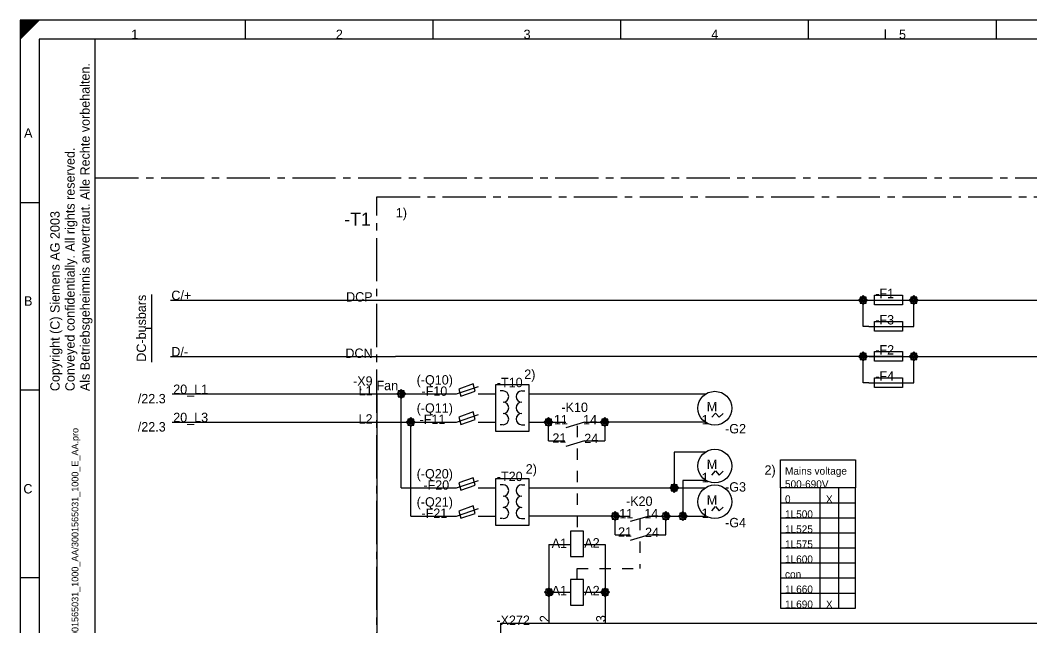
# Model space of a CAD drawing. Extents: x 0 to 420, y 0 to 297.
# Drawn here: x 0 to 269.4, y 135.2 to 297 of the extents above; entities that cross this region are included whole.
import ezdxf
from ezdxf.enums import TextEntityAlignment as Align

# ---------------------------------------------------------------- set-up
doc = ezdxf.new("R2010")
doc.units = 0
doc.header["$MEASUREMENT"] = 0
for name, pattern in [('LTY1', [0]), ('LTY4', [6, 3, -3]), ('LTY6', [17.5, 11.5, -2, 2, -2])]:
    doc.linetypes.add(name, pattern=pattern)
for name, color, linetype in [('GRAFIK', 7, 'LTY1'), ('PEN1', 7, 'LTY1'), ('PEN2', 7, 'LTY1'), ('PEN4', 7, 'LTY1'), ('PEN5', 7, 'LTY1'), ('PEN6', 7, 'LTY1'), ('SF', 7, 'LTY1'), ('SYMBOL', 7, 'LTY1')]:
    doc.layers.add(name, color=color, linetype=linetype)
doc.styles.add('NORMSCHRIFT', font='normwin')

# ---------------------------------------------------------------- blocks, each defined once
blk = doc.blocks.new('CD_FORM_AUD3')
at = {"layer": 'PEN1', "linetype": 'LTY1'}
for p, q in [((0, 297), (0, 0)), ((420, 297), (0, 297)), ((0, 297), (0, 292)), ((0, 292), (5, 297)), ((5, 297), (0, 297)), ((0, 297), (5, 297)), ((0, 296.95), (4.95, 296.95)), ((0, 296.9), (4.9, 296.9)), ((0, 296.85), (4.85, 296.85)), ((0, 296.8), (4.8, 296.8)), ((0, 296.75), (4.75, 296.75)), ((0, 296.7), (4.7, 296.7)), ((0, 296.65), (4.65, 296.65)), ((0, 296.6), (4.6, 296.6)), ((0, 296.55), (4.55, 296.55)), ((0, 296.5), (4.5, 296.5)), ((0, 296.45), (4.45, 296.45)), ((0, 296.4), (4.4, 296.4)), ((0, 296.35), (4.35, 296.35)), ((0, 296.3), (4.3, 296.3)), ((0, 296.25), (4.25, 296.25)), ((0, 296.2), (4.2, 296.2)), ((0, 296.15), (4.15, 296.15)), ((0, 296.1), (4.1, 296.1)), ((0, 296.05), (4.05, 296.05)), ((0, 296), (4, 296)), ((0, 295.95), (3.95, 295.95)), ((0, 295.9), (3.9, 295.9)), ((0, 295.85), (3.85, 295.85)), ((0, 295.8), (3.8, 295.8)), ((0, 295.75), (3.75, 295.75)), ((0, 295.7), (3.7, 295.7)), ((0, 295.65), (3.65, 295.65)), ((0, 295.6), (3.6, 295.6)), ((0, 295.55), (3.55, 295.55)), ((0, 295.5), (3.5, 295.5)), ((0, 295.45), (3.45, 295.45)), ((0, 295.4), (3.4, 295.4)), ((0, 295.35), (3.35, 295.35)), ((0, 295.3), (3.3, 295.3)), ((0, 295.25), (3.25, 295.25)), ((0, 295.2), (3.2, 295.2)), ((0, 295.15), (3.15, 295.15)), ((0, 295.1), (3.1, 295.1)), ((0, 295.05), (3.05, 295.05)), ((0, 295), (3, 295)), ((0, 294.95), (2.95, 294.95)), ((0, 294.9), (2.9, 294.9)), ((0, 294.85), (2.85, 294.85)), ((0, 294.8), (2.8, 294.8)), ((0, 294.75), (2.75, 294.75)), ((0, 294.7), (2.7, 294.7)), ((0, 294.65), (2.65, 294.65)), ((0, 294.6), (2.6, 294.6)), ((0, 294.55), (2.55, 294.55)), ((0, 294.5), (2.5, 294.5)), ((0, 294.45), (2.45, 294.45)), ((0, 294.4), (2.4, 294.4)), ((0, 294.35), (2.35, 294.35)), ((0, 294.3), (2.3, 294.3)), ((0, 294.25), (2.25, 294.25)), ((0, 294.2), (2.2, 294.2)), ((0, 294.15), (2.15, 294.15)), ((0, 294.1), (2.1, 294.1)), ((0, 294.05), (2.05, 294.05)), ((0, 294), (2, 294)), ((0, 293.95), (1.95, 293.95)), ((0, 293.9), (1.9, 293.9)), ((0, 293.85), (1.85, 293.85)), ((0, 293.8), (1.8, 293.8)), ((0, 293.75), (1.75, 293.75)), ((0, 293.7), (1.7, 293.7)), ((230.5, 292), (230.5, 294.5)), ((0, 293.65), (1.65, 293.65)), ((0, 293.6), (1.6, 293.6)), ((0, 293.55), (1.55, 293.55)), ((0, 293.5), (1.5, 293.5)), ((0, 293.45), (1.45, 293.45)), ((0, 293.4), (1.4, 293.4)), ((0, 293.35), (1.35, 293.35)), ((0, 293.3), (1.3, 293.3)), ((0, 293.25), (1.25, 293.25)), ((0, 293.2), (1.2, 293.2)), ((0, 293.15), (1.15, 293.15)), ((0, 293.1), (1.1, 293.1)), ((0, 293.05), (1.05, 293.05)), ((0, 293), (1, 293)), ((0, 292.95), (0.95, 292.95)), ((0, 292.9), (0.9, 292.9)), ((0, 292.85), (0.85, 292.85)), ((0, 292.8), (0.8, 292.8)), ((0, 292.75), (0.75, 292.75)), ((0, 292.7), (0.7, 292.7)), ((0, 292.65), (0.65, 292.65)), ((0, 292.6), (0.6, 292.6)), ((0, 292.55), (0.55, 292.55)), ((0, 292.5), (0.5, 292.5)), ((0, 292.45), (0.45, 292.45)), ((0, 292.4), (0.4, 292.4)), ((0, 292.35), (0.35, 292.35)), ((0, 292.3), (0.3, 292.3)), ((0, 292.25), (0.25, 292.25)), ((0, 292.2), (0.2, 292.2)), ((0, 292.15), (0.15, 292.15)), ((0, 292.1), (0.1, 292.1)), ((0, 292.05), (0.05, 292.05))]:
    blk.add_line(p, q, dxfattribs=at)
at = {"layer": 'PEN5', "linetype": 'LTY1'}
for p, q in [((415, 292), (5, 292)), ((5, 292), (5, 5)), ((20, 21.9), (20, 292))]:
    blk.add_line(p, q, dxfattribs=at)
at = {"layer": 'PEN6', "linetype": 'LTY1'}
for p, q in [((60, 292), (60, 297)), ((110, 292), (110, 297)), ((160, 292), (160, 297)), ((210, 292), (210, 297)), ((260, 292), (260, 297)), ((5, 248.4), (0, 248.4)), ((5, 198.5), (0, 198.5)), ((5, 148.5), (0, 148.5))]:
    blk.add_line(p, q, dxfattribs=at)
at = {"layer": 'PEN2', "style": 'NORMSCHRIFT'}
for s, p in [('1', (30.5, 292)), ('2', (85, 292)), ('3', (135, 292)), ('4', (185, 292)), ('5', (235, 292))]:
    blk.add_text(s, height=2.5, dxfattribs=at).set_placement(p, align=Align.CENTER)
for s, p in [('Als Betriebsgeheimnis anvertraut. Alle Rechte vorbehalten.', (18.5, 198.25)), ('Conveyed confidentially. All rights reserved.', (14.5, 198.25))]:
    blk.add_text(s, height=2.5, rotation=90, dxfattribs=at).set_placement(p)
for s, p in [('A', (3.25, 265.75)), ('B', (3.25, 221)), ('C', (3.25, 171))]:
    blk.add_text(s, height=2.5, dxfattribs=at).set_placement(p, align=Align.RIGHT)
at = {"layer": 'PEN2', "style": 'NORMSCHRIFT', "flags": 8}
blk.add_attdef('CODE_178', (10.5, 198.25), '', height=2.5, rotation=90, dxfattribs=at)
for tag, p in [('CODE_520', (6.5, 17.25)), ('CODE_521', (21.25, 17.25)), ('CODE_522', (44.25, 17.25)), ('CODE_523', (57.5, 17.25)), ('CODE_170', (77.5, 17.25)), ('CODE_67', (106.75, 17.25)), ('CODE_66', (231.25, 17.25)), ('CODE_505', (299.25, 17.2)), ('CODE_1003', (370, 17.25)), ('CODE_1003', (398.15, 17.2)), ('CODE_524', (6.5, 13)), ('CODE_525', (21.25, 13)), ('CODE_526', (44.25, 13)), ('CODE_527', (57.5, 13)), ('CODE_171', (77.5, 13)), ('CODE_175', (106.75, 13)), ('CODE_65', (231.25, 13)), ('CODE_506', (299.25, 13.2)), ('CODE_1003', (369.95, 13)), ('CODE_528', (6.5, 9)), ('CODE_529', (21.25, 9)), ('CODE_530', (44.25, 9)), ('CODE_531', (57.5, 9)), ('CODE_172', (77.5, 9)), ('CODE_176', (106.75, 9)), ('CODE_166', (231.25, 9)), ('CODE_532', (297.75, 8.5)), ('CODE_534', (307.75, 8.5)), ('CODE_536', (321.75, 8.5)), ('CODE_62', (408.25, 9)), ('CODE_70', (408.25, 9)), ('CODE_68', (337.25, 6.5)), ('CODE_173', (77.5, 4.5)), ('CODE_73', (104.5, 4.5)), ('CODE_533', (297.75, 4.5)), ('CODE_535', (307.75, 4.5)), ('CODE_537', (321.75, 4.5))]:
    blk.add_attdef(tag, p, '', height=2.5, dxfattribs=at)
for tag, p in [('CODE_554', (362.8, 17.2)), ('CODE_507', (316, 6.5))]:
    blk.add_attdef(tag, text='', height=2.5, dxfattribs=at).set_placement(p, align=Align.CENTER)
for tag, p in [('CODE_1003', (396.75, 17.2)), ('CODE_1003', (396.75, 13)), ('CODE_512', (294.25, 6.7)), ('CODE_71', (407.75, 4.5))]:
    blk.add_attdef(tag, text='', height=2.5, dxfattribs=at).set_placement(p, align=Align.RIGHT)
at = {"layer": 'PEN4', "style": 'NORMSCHRIFT', "flags": 8}
for tag, p, height in [('CODE_400', (367.2, 278), 2), ('CODE_401', (367.2, 274.5), 2), ('CODE_402', (367.2, 271), 2), ('CODE_403', (367.2, 267.5), 2), ('CODE_404', (367.2, 264), 2), ('CODE_405', (367.2, 260.5), 2), ('CODE_406', (367.2, 257), 2), ('CODE_407', (367.2, 253.5), 2), ('CODE_408', (367.2, 250), 2), ('CODE_409', (367.2, 246.5), 2), ('CODE_410', (367.2, 243), 2), ('CODE_411', (367.2, 239.5), 2), ('CODE_412', (367.2, 236), 2), ('CODE_413', (367.2, 232.5), 2), ('CODE_414', (367.2, 229), 2), ('CODE_415', (367.2, 225.5), 2), ('CODE_416', (367.2, 222), 2), ('CODE_417', (367.2, 218.5), 2), ('CODE_418', (367.2, 215), 2), ('CODE_419', (367.2, 211.5), 2), ('CODE_420', (367.2, 208), 2), ('CODE_421', (367.2, 204.5), 2), ('CODE_422', (367.2, 201), 2), ('CODE_423', (367.2, 197.5), 2), ('CODE_424', (367.2, 194), 2), ('CODE_425', (367.2, 190.5), 2), ('CODE_426', (367.2, 187), 2), ('CODE_427', (367.2, 183.5), 2), ('CODE_428', (367.2, 180), 2), ('CODE_429', (367.2, 176.5), 2), ('CODE_430', (367.7, 165), 2), ('CODE_431', (367.7, 161.5), 2), ('CODE_432', (367.7, 158), 2), ('CODE_433', (367.7, 154.5), 2), ('CODE_434', (367.7, 151), 2), ('CODE_435', (367.7, 147.5), 2), ('CODE_436', (367.7, 144), 2), ('CODE_437', (367.7, 140.5), 2), ('CODE_438', (367.7, 137), 2), ('CODE_439', (367.7, 133.5), 2), ('CODE_440', (367.7, 130), 2), ('CODE_441', (367.7, 126.5), 2), ('CODE_442', (367.7, 123), 2), ('CODE_443', (367.7, 119.5), 2), ('CODE_444', (367.7, 116), 2), ('CODE_445', (367.7, 112.5), 2), ('CODE_446', (367.7, 109), 2), ('CODE_447', (367.7, 105.5), 2), ('CODE_448', (367.7, 102), 2), ('CODE_449', (367.7, 98.5), 2), ('CODE_450', (367.7, 95), 2), ('CODE_451', (367.7, 91.5), 2), ('CODE_452', (367.7, 88), 2), ('CODE_453', (367.7, 84.5), 2), ('CODE_454', (367.7, 81), 2), ('CODE_455', (367.7, 77.5), 2), ('CODE_456', (367.7, 74), 2), ('CODE_457', (367.7, 70.5), 2), ('CODE_458', (367.7, 67), 2), ('CODE_459', (367.7, 63.5), 2), ('CODE_460', (371.7, 55), 2), ('CODE_461', (371.7, 51.5), 2), ('CODE_462', (371.7, 48), 2), ('CODE_463', (371.7, 44.5), 2), ('CODE_464', (371.7, 41), 2), ('CODE_465', (371.7, 36.5), 2), ('CODE_466', (371.7, 33), 2), ('CODE_467', (371.7, 29.5), 2), ('CODE_468', (371.7, 26), 2), ('CODE_469', (371.7, 22.5), 2), ('CODE_76', (231.18, 5.2), 1.8), ('CODE_180', (262.68, 5.2), 1.8)]:
    blk.add_attdef(tag, p, '', height=height, dxfattribs=at)
for tag, p in [('CODE_189', (12, 43.67)), ('CODE_179', (8.5, 34.67)), ('CODE_2407', (15.5, 23.18)), ('CODE_64', (19, 23.68)), ('CODE_60', (19, 23.68)), ('CODE_63', (19, 23.68)), ('CODE_61', (19, 23.68)), ('CODE_57', (19, 23.68))]:
    blk.add_attdef(tag, p, '', height=1.8, rotation=90, dxfattribs=at)
for tag in ['CODE_190', 'CODE_372', 'CODE_373', 'CODE_39']:
    blk.add_attdef(tag, text='', height=2, dxfattribs=at).set_placement((364.4, 22.5), align=Align.RIGHT)
for tag, p in [('CODE_508', (206.5, 12)), ('CODE_509', (206.5, 9.5))]:
    blk.add_attdef(tag, text='', height=1.8, dxfattribs=at).set_placement(p, align=Align.CENTER)
blk = doc.blocks.new('FBAUD-MD')
at = {"layer": 'PEN1', "linetype": 'LTY6'}
blk.add_line((20, 255), (365, 255), dxfattribs=at)
blk = doc.blocks.new('CD_BU_SF11MTA')
at = {"layer": 'PEN1', "style": 'NORMSCHRIFT', "flags": 8}
blk.add_attdef('CODE_8', text='', height=3.5, dxfattribs=at).set_placement((-1.65, -7.7), align=Align.RIGHT)
at = {"layer": 'PEN2', "style": 'NORMSCHRIFT', "flags": 8}
for tag, p in [('CODE_1003', (-1.35, 3.7)), ('CODE_1', (-1.35, 1.1)), ('CODE_2', (-1.35, 1.1)), ('CODE_1003', (-1.35, -1.5)), ('CODE_3', (-1.35, -4.1)), ('CODE_10', (-1.35, -12.3)), ('CODE_49', (-1.35, -14.9)), ('CODE_49', (-1.35, -17.5)), ('CODE_1003', (-1.35, -20.2)), ('CODE_40', (-1.35, -22.8)), ('CODE_51', (-1.35, -25.4)), ('CODE_51', (-1.35, -28)), ('CODE_51', (-1.35, -30.6))]:
    blk.add_attdef(tag, text='', height=2.5, dxfattribs=at).set_placement(p, align=Align.RIGHT)
blk.add_attdef('CODE_1003', (0.65, -12.1), '', height=2.5, dxfattribs=at)
blk = doc.blocks.new('CD_BU_XB')
at = {"layer": 'PEN1', "linetype": 'LTY1'}
blk.add_line((0, 0), (5, 0), dxfattribs=at)
at = {"layer": 'PEN2', "style": 'NORMSCHRIFT', "flags": 8}
for tag, p in [('CODE_1003', (-1.15, 2.2)), ('CODE_21', (-1.15, -0.4))]:
    blk.add_attdef(tag, text='', height=2.5, dxfattribs=at).set_placement(p, align=Align.RIGHT)
blk.add_attdef('CODE_602', (0.75, -0.5), '', height=2.5, dxfattribs=at)
blk = doc.blocks.new('CD_POT_W1L')
at = {"layer": 'PEN2', "style": 'NORMSCHRIFT', "flags": 8}
blk.add_attdef('CODE_10', text='', height=2.5, dxfattribs=at).set_placement((-1.75, -2.5), align=Align.RIGHT)
blk.add_attdef('CODE_4', (0.25, 0), '', height=2.5, dxfattribs=at)

msp = doc.modelspace()

# ---------------------------------------------------------------- linework, layer by layer
at = {"layer": 'PEN1', "linetype": 'LTY6'}
for p, q in [((95, 250), (312.5, 250)), ((95, 105), (95, 250))]:
    msp.add_line(p, q, dxfattribs=at)
at = {"layer": 'PEN1', "linetype": 'LTY1'}
for p, q in [((35, 224), (35, 206)), ((224.5, 223.7), (223.3, 222.5)), ((225.7, 222.5), (224.5, 223.7)), ((227.5, 223.8), (235, 223.8)), ((227.5, 221.2), (227.5, 223.8)), ((235, 223.8), (235, 221.2)), ((238, 223.7), (236.8, 222.5)), ((239.2, 222.5), (238, 223.7)), ((40, 222.5), (95, 222.5)), ((100, 222.5), (235, 222.5)), ((223.3, 222.5), (224.5, 221.3)), ((223.7, 223.3), (223.7, 221.7)), ((225.3, 223.3), (223.7, 223.3)), ((223.7, 221.7), (225.3, 221.7)), ((224, 223), (224.9, 223)), ((224, 222), (224, 223)), ((224.5, 222.9), (224, 222.5)), ((224, 222.5), (224.5, 222.1)), ((224.9, 222), (224, 222)), ((225, 222.5), (224.5, 222.9)), ((224.5, 215.5), (224.5, 222.5)), ((224.5, 221.3), (225.7, 222.5)), ((224.5, 222.1), (225, 222.5)), ((224.5, 222.5), (224.5, 221.5)), ((224.9, 223), (224.9, 222)), ((225.3, 221.7), (225.3, 223.3)), ((226, 222.5), (236.5, 222.5)), ((235, 221.2), (227.5, 221.2)), ((235, 222.5), (282.5, 222.5)), ((236.8, 222.5), (238, 221.3)), ((237.2, 223.3), (237.2, 221.7)), ((238.8, 223.3), (237.2, 223.3)), ((237.2, 221.7), (238.8, 221.7)), ((237.5, 223), (238.4, 223)), ((237.5, 222), (237.5, 223)), ((238, 222.9), (237.5, 222.5)), ((237.5, 222.5), (238, 222.1)), ((238.4, 222), (237.5, 222)), ((238.5, 222.5), (238, 222.9)), ((238, 215.5), (238, 222.5)), ((238, 221.3), (239.2, 222.5)), ((238, 222.1), (238.5, 222.5)), ((238, 222.5), (238, 221.5)), ((238.4, 223), (238.4, 222)), ((238.8, 221.7), (238.8, 223.3)), ((227.5, 216.8), (235, 216.8)), ((227.5, 214.2), (227.5, 216.8)), ((235, 216.8), (235, 214.2)), ((33.5, 215), (35, 215)), ((226, 215.5), (224.5, 215.5)), ((226, 215.5), (236.5, 215.5)), ((235, 214.2), (227.5, 214.2)), ((236.5, 215.5), (238, 215.5)), ((40, 207.5), (95, 207.5)), ((235, 207.5), (100, 207.5)), ((224.5, 208.7), (223.3, 207.5)), ((223.3, 207.5), (224.5, 206.3)), ((223.7, 208.3), (223.7, 206.7)), ((225.3, 208.3), (223.7, 208.3)), ((224, 208), (224.9, 208)), ((224, 207), (224, 208)), ((224.5, 207.9), (224, 207.5)), ((224, 207.5), (224.5, 207.1)), ((225.7, 207.5), (224.5, 208.7)), ((225, 207.5), (224.5, 207.9)), ((224.5, 200.5), (224.5, 207.5)), ((224.5, 206.3), (225.7, 207.5)), ((224.5, 207.1), (225, 207.5)), ((224.5, 207.5), (224.5, 206.5)), ((224.9, 208), (224.9, 207)), ((225.3, 206.7), (225.3, 208.3)), ((226, 207.5), (236.5, 207.5)), ((227.5, 208.8), (235, 208.8)), ((227.5, 206.2), (227.5, 208.8)), ((235, 208.8), (235, 206.2)), ((235, 207.5), (282.5, 207.5)), ((238, 208.7), (236.8, 207.5)), ((236.8, 207.5), (238, 206.3)), ((237.2, 208.3), (237.2, 206.7)), ((238.8, 208.3), (237.2, 208.3)), ((237.5, 208), (238.4, 208)), ((237.5, 207), (237.5, 208)), ((238, 207.9), (237.5, 207.5)), ((237.5, 207.5), (238, 207.1)), ((239.2, 207.5), (238, 208.7)), ((238.5, 207.5), (238, 207.9)), ((238, 200.5), (238, 207.5)), ((238, 206.3), (239.2, 207.5)), ((238, 207.1), (238.5, 207.5)), ((238, 207.5), (238, 206.5)), ((238.4, 208), (238.4, 207)), ((238.8, 206.7), (238.8, 208.3)), ((223.7, 206.7), (225.3, 206.7)), ((224.9, 207), (224, 207)), ((235, 206.2), (227.5, 206.2)), ((237.2, 206.7), (238.8, 206.7)), ((238.4, 207), (237.5, 207)), ((116.2, 197.5), (122.1, 199.5)), ((120.6, 200.2), (116.8, 198.8)), ((121.2, 198.2), (120.6, 200.2)), ((126.7, 200), (135.5, 200)), ((126.7, 187.5), (126.7, 200)), ((135.5, 200), (135.5, 187.5)), ((226, 200.5), (224.5, 200.5)), ((226, 200.5), (236.5, 200.5)), ((227.5, 201.8), (235, 201.8)), ((227.5, 199.2), (227.5, 201.8)), ((235, 201.8), (235, 199.2)), ((236.5, 200.5), (238, 200.5)), ((40.5, 197.5), (95, 197.5)), ((95, 197.5), (95, 190)), ((100, 197.5), (116.2, 197.5)), ((101.5, 198.7), (100.3, 197.5)), ((100.3, 197.5), (101.5, 196.3)), ((100.7, 198.3), (100.7, 196.7)), ((102.3, 198.3), (100.7, 198.3)), ((100.7, 196.7), (102.3, 196.7)), ((101.5, 197.9), (101, 197.5)), ((101, 197.5), (101.5, 197.1)), ((101.1, 198), (101.1, 197.1)), ((102, 198), (101.1, 198)), ((101.1, 197.1), (102, 197.1)), ((102.7, 197.5), (101.5, 198.7)), ((102, 197.5), (101.5, 197.9)), ((101.5, 197.9), (101.5, 197.5)), ((101.5, 196.3), (102.7, 197.5)), ((101.5, 197.1), (102, 197.5)), ((101.5, 197.5), (101.5, 196.5)), ((102, 197.1), (102, 198)), ((102.3, 196.7), (102.3, 198.3)), ((116.8, 198.8), (117.4, 196.9)), ((117.4, 196.9), (121.2, 198.2)), ((122, 197.5), (126.7, 197.5)), ((128.6, 198.3), (127.8, 198.3)), ((133.6, 198.3), (134.4, 198.3)), ((135.5, 197.5), (182.5, 197.5)), ((235, 199.2), (227.5, 199.2)), ((101.5, 173), (101.5, 196.5)), ((116.2, 190), (122.1, 192)), ((120.6, 192.7), (116.8, 191.3)), ((116.8, 191.3), (117.4, 189.4)), ((121.2, 190.7), (120.6, 192.7)), ((184.2, 191.3), (185.2, 192.4)), ((185.2, 192.4), (186.2, 191.3)), ((186.2, 191.3), (187.2, 192.3)), ((40.5, 190), (95, 190)), ((95, 190), (95, 115)), ((100, 190), (116.2, 190)), ((104, 191.2), (102.8, 190)), ((102.8, 190), (104, 188.8)), ((103.2, 190.8), (103.2, 189.2)), ((104.8, 190.8), (103.2, 190.8)), ((103.2, 189.2), (104.8, 189.2)), ((104, 190.4), (103.5, 190)), ((103.5, 190), (104, 189.6)), ((103.6, 190.5), (103.6, 189.6)), ((104.5, 190.5), (103.6, 190.5)), ((103.6, 189.6), (104.5, 189.6)), ((105.2, 190), (104, 191.2)), ((104.5, 190), (104, 190.4)), ((104, 190.4), (104, 190)), ((104, 188.8), (105.2, 190)), ((104, 189.6), (104.5, 190)), ((104, 190), (104, 189)), ((104, 165), (104, 189)), ((104.5, 189.6), (104.5, 190.5)), ((104.8, 189.2), (104.8, 190.8)), ((117.4, 189.4), (121.2, 190.7)), ((122, 190), (126.7, 190)), ((128.5, 189.3), (127.8, 189.3)), ((133.5, 189.3), (134.4, 189.3)), ((135.5, 190), (145.3, 190)), ((140.7, 191.2), (139.5, 190)), ((139.5, 190), (140.7, 188.8)), ((139.9, 190.8), (139.9, 189.2)), ((141.5, 190.8), (139.9, 190.8)), ((139.9, 189.2), (141.5, 189.2)), ((140.7, 190.4), (140.2, 190)), ((140.2, 190), (140.7, 189.6)), ((140.3, 190.5), (140.3, 189.6)), ((141.2, 190.5), (140.3, 190.5)), ((140.3, 189.6), (141.2, 189.6)), ((141.9, 190), (140.7, 191.2)), ((141.2, 190), (140.7, 190.4)), ((140.7, 190.4), (140.7, 190)), ((140.7, 188.8), (141.9, 190)), ((140.7, 189.6), (141.2, 190)), ((140.7, 190), (140.7, 189)), ((140.7, 185), (140.7, 189.2)), ((141.2, 189.6), (141.2, 190.5)), ((141.5, 189.2), (141.5, 190.8)), ((150.3, 190), (145.3, 188.5)), ((150.3, 190), (155.7, 190)), ((155.7, 191.2), (154.5, 190)), ((154.5, 190), (155.7, 188.8)), ((154.9, 190.8), (154.9, 189.2)), ((156.5, 190.8), (154.9, 190.8)), ((154.9, 189.2), (156.5, 189.2)), ((155.7, 190.4), (155.2, 190)), ((155.2, 190), (155.7, 189.6)), ((155.3, 190.5), (155.3, 189.6)), ((156.2, 190.5), (155.3, 190.5)), ((155.3, 189.6), (156.2, 189.6)), ((156.9, 190), (155.7, 191.2)), ((156.2, 190), (155.7, 190.4)), ((155.7, 190.4), (155.7, 190)), ((155.7, 188.8), (156.9, 190)), ((155.7, 189.6), (156.2, 190)), ((155.7, 190), (155.7, 189)), ((155.7, 189.2), (155.7, 185)), ((182.5, 190), (155.8, 190)), ((156.2, 189.6), (156.2, 190.5)), ((156.5, 189.2), (156.5, 190.8)), ((135.5, 187.5), (126.7, 187.5)), ((140.7, 185), (145.1, 185)), ((150.3, 185), (145.3, 183.5)), ((150.3, 185), (155.7, 185)), ((182.5, 182), (174.2, 182)), ((174.2, 182), (174.2, 172.5)), ((202.5, 180), (222.5, 180)), ((202.5, 172.5), (202.5, 180)), ((222.5, 180), (222.5, 172.5)), ((120.6, 175.2), (116.8, 173.8)), ((121.2, 173.2), (120.6, 175.2)), ((184.2, 175.9), (185.2, 177)), ((185.2, 177), (186.2, 175.9)), ((186.2, 175.9), (187.2, 176.9)), ((101.5, 172.5), (101.5, 173)), ((101.5, 172.5), (116.2, 172.5)), ((116.2, 172.5), (122.1, 174.5)), ((116.8, 173.8), (117.4, 171.9)), ((117.4, 171.9), (121.2, 173.2)), ((122, 172.5), (126.7, 172.5)), ((126.7, 175), (135.5, 175)), ((126.7, 162.5), (126.7, 175)), ((128.6, 173.3), (127.8, 173.3)), ((133.6, 173.3), (134.4, 173.3)), ((135.5, 175), (135.5, 162.5)), ((135.5, 172.5), (182.5, 172.5)), ((174.2, 173.7), (173, 172.5)), ((173, 172.5), (174.2, 171.3)), ((173.4, 173.3), (173.4, 171.7)), ((175, 173.3), (173.4, 173.3)), ((173.7, 173), (174.6, 173)), ((173.7, 172), (173.7, 173)), ((174.2, 172.9), (173.7, 172.5)), ((173.7, 172.5), (174.2, 172.1)), ((175.4, 172.5), (174.2, 173.7)), ((174.7, 172.5), (174.2, 172.9)), ((174.2, 171.3), (175.4, 172.5)), ((174.2, 172.1), (174.7, 172.5)), ((174.2, 172.5), (174.2, 171.5)), ((174.6, 173), (174.6, 172)), ((175, 171.7), (175, 173.3)), ((182.5, 174.5), (176.5, 174.5)), ((176.5, 174.5), (176.5, 165)), ((222.5, 172.5), (202.5, 172.5)), ((202.5, 172.5), (202.5, 168.5)), ((213, 172.5), (213, 140.5)), ((218, 140.5), (218, 172.5)), ((222.5, 168.5), (222.5, 172.5)), ((173.4, 171.7), (175, 171.7)), ((174.6, 172), (173.7, 172)), ((120.6, 167.7), (116.8, 166.3)), ((121.2, 165.7), (120.6, 167.7)), ((184.2, 166.4), (185.2, 167.5)), ((185.2, 167.5), (186.2, 166.4)), ((186.2, 166.4), (187.2, 167.4)), ((202.5, 168.5), (222.5, 168.5)), ((202.5, 168.5), (202.5, 164.5)), ((222.5, 164.5), (222.5, 168.5)), ((104, 165), (116.2, 165)), ((104, 165), (104, 165)), ((116.2, 165), (122.1, 167)), ((116.8, 166.3), (117.4, 164.4)), ((117.4, 164.4), (121.2, 165.7)), ((122, 165), (126.7, 165)), ((158.3, 165), (135.5, 165)), ((158.5, 166.2), (157.3, 165)), ((157.3, 165), (158.5, 163.8)), ((157.7, 165.8), (157.7, 164.2)), ((159.3, 165.8), (157.7, 165.8)), ((158.5, 165.4), (158, 165)), ((158, 165), (158.5, 164.6)), ((158.1, 165.5), (158.1, 164.6)), ((159, 165.5), (158.1, 165.5)), ((158.1, 164.6), (159, 164.6)), ((158.3, 165), (162.5, 165)), ((159.7, 165), (158.5, 166.2)), ((159, 165), (158.5, 165.4)), ((158.5, 165.4), (158.5, 165)), ((158.5, 163.8), (159.7, 165)), ((158.5, 164.6), (159, 165)), ((158.5, 165), (158.5, 164)), ((159, 164.6), (159, 165.5)), ((159.3, 164.2), (159.3, 165.8)), ((167.5, 165), (162.5, 163.5)), ((167.5, 165), (182.5, 165)), ((172, 166.2), (170.8, 165)), ((170.8, 165), (172, 163.8)), ((171.2, 165.8), (171.2, 164.2)), ((172.8, 165.8), (171.2, 165.8)), ((172, 165.4), (171.5, 165)), ((171.5, 165), (172, 164.6)), ((171.6, 165.5), (171.6, 164.6)), ((172.5, 165.5), (171.6, 165.5)), ((171.6, 164.6), (172.5, 164.6)), ((173.2, 165), (172, 166.2)), ((172.5, 165), (172, 165.4)), ((172, 165.4), (172, 165)), ((172, 163.8), (173.2, 165)), ((172, 164.6), (172.5, 165)), ((172, 165), (172, 164)), ((172.5, 164.6), (172.5, 165.5)), ((172.8, 164.2), (172.8, 165.8)), ((176.5, 166.2), (175.3, 165)), ((175.3, 165), (176.5, 163.8)), ((175.7, 165.8), (175.7, 164.2)), ((177.3, 165.8), (175.7, 165.8)), ((176.5, 165.4), (176, 165)), ((176, 165), (176.5, 164.6)), ((176.1, 165.5), (176.1, 164.6)), ((177, 165.5), (176.1, 165.5)), ((176.1, 164.6), (177, 164.6)), ((177.7, 165), (176.5, 166.2)), ((177, 165), (176.5, 165.4)), ((176.5, 165.4), (176.5, 165)), ((176.5, 163.8), (177.7, 165)), ((176.5, 164.6), (177, 165)), ((176.5, 165), (176.5, 164)), ((177, 164.6), (177, 165.5)), ((177.3, 164.2), (177.3, 165.8)), ((202.5, 164.5), (222.5, 164.5)), ((202.5, 164.5), (202.5, 160.5)), ((222.5, 160.5), (222.5, 164.5)), ((135.5, 162.5), (126.7, 162.5)), ((128.5, 164.3), (127.8, 164.3)), ((133.5, 164.3), (134.4, 164.3)), ((157.7, 164.2), (159.3, 164.2)), ((158.5, 160), (158.5, 164.1)), ((171.2, 164.2), (172.8, 164.2)), ((172, 160), (172, 164.1)), ((175.7, 164.2), (177.3, 164.2)), ((146.6, 161), (146.6, 154.2)), ((150, 161), (146.6, 161)), ((150, 154.2), (150, 161)), ((158.5, 160), (162.5, 160)), ((167.5, 160), (162.5, 158.5)), ((167.5, 160), (172, 160)), ((202.5, 160.5), (222.5, 160.5)), ((202.5, 160.5), (202.5, 156.5)), ((222.5, 156.5), (222.5, 160.5)), ((140.8, 157.4), (140.8, 136.5)), ((140.8, 157.4), (146.6, 157.4)), ((150, 157.4), (155.8, 157.4)), ((155.8, 157.4), (155.8, 136.5)), ((202.5, 156.5), (222.5, 156.5)), ((202.5, 156.5), (202.5, 152.5)), ((222.5, 152.5), (222.5, 156.5)), ((146.6, 154.2), (150, 154.2)), ((202.5, 152.5), (222.5, 152.5)), ((202.5, 152.5), (202.5, 148.5)), ((222.5, 148.5), (222.5, 152.5)), ((202.5, 148.5), (222.5, 148.5)), ((202.5, 148.5), (202.5, 144.5)), ((222.5, 144.5), (222.5, 148.5)), ((140.8, 145.9), (139.6, 144.7)), ((140, 145.5), (140, 143.9)), ((141.6, 145.5), (140, 145.5)), ((142, 144.7), (140.8, 145.9)), ((141.6, 143.9), (141.6, 145.5)), ((146.6, 148.1), (146.6, 141.3)), ((150, 148.1), (146.6, 148.1)), ((150, 141.3), (150, 148.1)), ((155.8, 145.9), (154.6, 144.7)), ((155, 145.5), (155, 143.9)), ((156.6, 145.5), (155, 145.5)), ((157, 144.7), (155.8, 145.9)), ((156.6, 143.9), (156.6, 145.5)), ((139.6, 144.7), (140.8, 143.5)), ((140, 143.9), (141.6, 143.9)), ((140.8, 145.1), (140.3, 144.7)), ((140.3, 144.7), (140.8, 144.3)), ((140.4, 145.2), (140.4, 144.3)), ((141.3, 145.2), (140.4, 145.2)), ((140.4, 144.3), (141.3, 144.3)), ((141.3, 144.7), (140.8, 145.1)), ((140.8, 145.1), (140.8, 144.7)), ((140.8, 144.7), (146.6, 144.7)), ((140.8, 143.5), (142, 144.7)), ((140.8, 144.3), (141.3, 144.7)), ((140.8, 144.7), (140.8, 143.7)), ((141.3, 144.3), (141.3, 145.2)), ((150, 144.7), (155.7, 144.7)), ((154.6, 144.7), (155.8, 143.5)), ((155, 143.9), (156.6, 143.9)), ((155.8, 145.1), (155.3, 144.7)), ((155.3, 144.7), (155.8, 144.3)), ((155.4, 145.2), (155.4, 144.3)), ((156.3, 145.2), (155.4, 145.2)), ((155.4, 144.3), (156.3, 144.3)), ((156.3, 144.7), (155.8, 145.1)), ((155.8, 145.1), (155.8, 144.7)), ((155.8, 143.5), (157, 144.7)), ((155.8, 144.3), (156.3, 144.7)), ((155.8, 144.7), (155.8, 143.7)), ((156.3, 144.3), (156.3, 145.2)), ((202.5, 144.5), (222.5, 144.5)), ((202.5, 144.5), (202.5, 140.5)), ((222.5, 140.5), (222.5, 144.5)), ((146.6, 141.3), (150, 141.3)), ((202.5, 140.5), (222.5, 140.5)), ((128, 125.5), (128, 136.5)), ((128, 136.5), (312.5, 136.5))]:
    msp.add_line(p, q, dxfattribs=at)
at = {"layer": 'PEN1', "linetype": 'LTY4'}
for p, q in [((148.3, 189), (148.3, 161)), ((165, 164.2), (165, 151)), ((148.3, 148.1), (148.3, 151)), ((148.3, 151), (165, 151))]:
    msp.add_line(p, q, dxfattribs=at)
at = {"layer": 'PEN1', "linetype": 'LTY1'}
for centre in [(185, 193.7), (185, 178.3), (185, 168.8)]:
    msp.add_circle(centre, 4.5, dxfattribs=at)
for centre, start, end in [((128.6, 196.8), 270, 90), ((133.6, 196.8), 90, 270), ((128.6, 193.8), 270, 90), ((133.6, 193.8), 90, 270), ((128.6, 190.8), 270, 90), ((133.6, 190.8), 90, 270), ((128.6, 171.8), 270, 90), ((133.6, 171.8), 90, 270), ((128.6, 168.8), 270, 90), ((133.6, 168.8), 90, 270), ((128.6, 165.8), 270, 90), ((133.6, 165.8), 90, 270)]:
    msp.add_arc(centre, 1.5, start, end, dxfattribs=at)

# ---------------------------------------------------------------- block references
at = {"layer": 'GRAFIK'}
msp.add_blockref('FBAUD-MD', (0, 0), dxfattribs=at)
at = {"layer": 'SF'}
msp.add_blockref('CD_FORM_AUD3', (0, 0), dxfattribs=at)
at = {"layer": 'SYMBOL'}
for name, p, values in [('CD_BU_SF11MTA', (95, 250), {'CODE_8': '-T1'}), ('CD_BU_XB', (95, 222.5), {'CODE_21': 'DCP'}), ('CD_BU_XB', (95, 207.5), {'CODE_21': 'DCN'}), ('CD_POT_W1L', (40.5, 197.5), {'CODE_4': '20_L1', 'CODE_10': '/22.3'}), ('CD_POT_W1L', (40.5, 190), {'CODE_4': '20_L3', 'CODE_10': '/22.3'}), ('CD_BU_XB', (95, 190), {'CODE_21': 'L2'})]:
    msp.add_blockref(name, p, dxfattribs=at).add_auto_attribs(values)
ref = msp.add_blockref('CD_BU_XB', (95, 197.5), dxfattribs=at)
ref.add_attrib('CODE_21', 'L1', dxfattribs={"layer": 'PEN2', "height": 2.5, "style": 'NORMSCHRIFT', "flags": 8}).set_placement((93.85, 197.1), align=Align.RIGHT)
ref.add_attrib('CODE_1003', '-X9', dxfattribs={"layer": 'PEN2', "height": 2.5, "style": 'NORMSCHRIFT', "flags": 8}).set_placement((93.85, 199.7), align=Align.RIGHT)

# ---------------------------------------------------------------- texts
at = {"layer": 'PEN2', "style": 'NORMSCHRIFT'}
for s, p in [('Copyright (C) Siemens AG 2003', (10.5, 198.25)), ('2', (140.9, 136.75)), ('3', (155.9, 136.75))]:
    msp.add_text(s, height=2.5, rotation=90, dxfattribs=at).set_placement(p)
for s, p in [('1)', (100.05, 244.5)), ('C/+', (40.25, 222.5)), ('-F1', (227.75, 223)), ('-F3', (227.75, 216)), ('-F2', (227.75, 208)), ('D/-', (40.25, 207.5)), ('2)', (134.25, 201.5)), ('-F4', (227.75, 201)), ('.    Fan', (90.25, 198.5)), ('-T10', (126.95, 199.3)), ('-K10', (144.15, 192.7)), ('11', (142.15, 189.4)), ('-G2', (187.75, 187)), ('21', (141.75, 184.5)), ('2)', (134.65, 176.3)), ('2)', (198.25, 176)), ('-T20', (126.95, 174.3)), ('-G3', (187.75, 171.5)), ('-K20', (161.35, 167.7)), ('11', (159.55, 164.4)), ('-G4', (187.75, 162)), ('21', (159.25, 159.5)), ('A2', (150.25, 156.6)), ('A2', (150.25, 143.9))]:
    msp.add_text(s, height=2.5, dxfattribs=at).set_placement(p)
msp.add_text('DC-busbars', height=2.5, rotation=90, dxfattribs=at).set_placement((33.5, 215), align=Align.CENTER)
for s, p in [('(-Q10)', (115.25, 200)), ('-F10', (113.75, 197)), ('(-Q11)', (115.25, 192.5)), ('M', (185.65, 192.9)), ('-F11', (113.25, 189.5)), ('14', (153.65, 189.4)), ('1', (183.35, 189.4)), ('24', (153.95, 184.4)), ('M', (185.65, 177.5)), ('(-Q20)', (115.25, 175)), ('1', (183.35, 174)), ('-F20', (114.25, 172)), ('(-Q21)', (115.25, 167.5)), ('M', (185.65, 168)), ('-F21', (113.75, 164.5)), ('14', (169.95, 164.4)), ('1', (183.35, 164.5)), ('24', (170.15, 159.4)), ('A1', (145.65, 156.5)), ('A1', (145.65, 143.9)), ('-X272', (135.75, 136))]:
    msp.add_text(s, height=2.5, dxfattribs=at).set_placement(p, align=Align.RIGHT)
at = {"layer": 'PEN4', "style": 'NORMSCHRIFT'}
msp.add_text('X:/673_S120 CM/X30 order documentation/documentation_X30_order/X30 out/3001565031 -35mm3/3001565031_1000_AA/3001565031_1000_E_AA.pro', height=1.8, rotation=90, dxfattribs=at).set_placement((15.5, 23.18))
for s, p in [('Mains voltage', (203.7, 176)), ('500-690V', (203.7, 172.5)), ('0', (203.7, 168.5)), ('1L500', (203.7, 164.5)), ('1L525', (203.7, 160.5)), ('1L575', (203.7, 156.5)), ('1L600', (203.7, 152.5)), ('con', (203.7, 148.5)), ('1L660', (203.7, 144.5)), ('1L690', (203.7, 140.5))]:
    msp.add_text(s, height=2, dxfattribs=at).set_placement(p)
for p in [(215.5, 168.5), (215.5, 140.5)]:
    msp.add_text('X', height=2, dxfattribs=at).set_placement(p, align=Align.CENTER)

doc.saveas('drawing.dxf')
